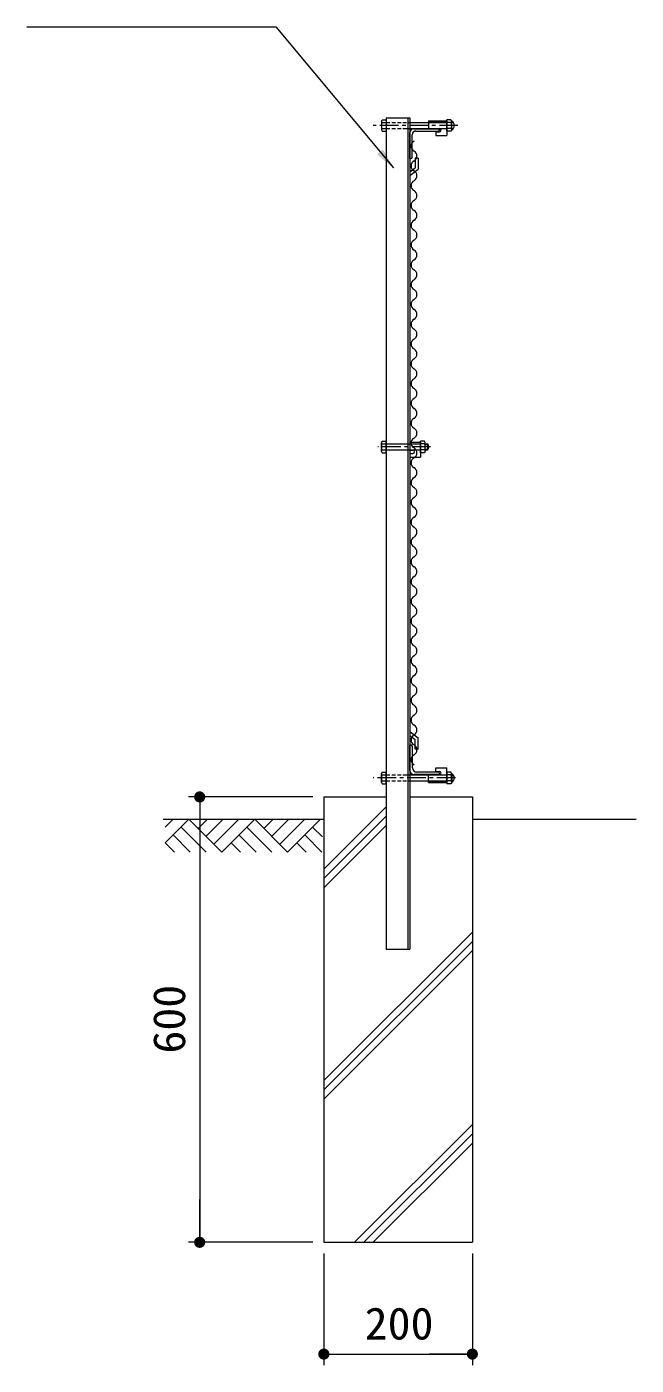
# Model space of a CAD drawing. Units: millimetres at full size. Extents: x -4455 to 4455, y -3150 to 3150.
# Drawn here: x 55 to 876, y -455 to 1348 of the extents above; entities that cross this region are included whole.
import ezdxf
from ezdxf.enums import TextEntityAlignment as Align

# ---------------------------------------------------------------- set-up
doc = ezdxf.new("R2010")
doc.units = ezdxf.units.MM
doc.header["$LTSCALE"] = 20
for name, pattern in [('DASHED', [7.5, 6, -1.5]), ('USER2', [2, 1.25, -0.25, 0.25, -0.25]), ('USER3', [0.375, 0.25, -0.125])]:
    doc.linetypes.add(name, pattern=pattern)
for name, color, linetype, lineweight in [('0-0_1部材', 3, 'Continuous', 18), ('0-3_SUNPOU', 1, 'Continuous', 18), ('0-4_6文字', 3, 'Continuous', 18), ('0-5_5寸法', 1, 'Continuous', 18), ('0-6_GL', 7, 'Continuous', 18), ('0-7_8部品', 3, 'Continuous', 18), ('0-8_4基礎', 4, 'Continuous', 18), ('0-9_AMI', 3, 'Continuous', 18), ('0-A_0', 1, 'Continuous', 18)]:
    doc.layers.add(name, color=color, linetype=linetype, lineweight=lineweight)
doc.styles.add('ＭＳ ゴシック', font='')
doc.styles.get('ＭＳ ゴシック').set_extended_font_data('MS Gothic')

# ---------------------------------------------------------------- blocks, each defined once
blk = doc.blocks.new('NAMIX13')
at = {"layer": '0-9_AMI'}
for centre, start, end in [((-71.1, -133.3), 298.07249, 61.92751), ((71.1, -400), 118.07249, 241.92751), ((-71.1, -666.7), 298.07249, 61.92751), ((71.1, -933.3), 118.07249, 241.92751), ((-71.1, -1200), 298.07249, 61.92751), ((71.1, -1466.7), 118.07249, 241.92751), ((-71.1, -1733.3), 298.07249, 61.92751), ((71.1, -2000), 118.07249, 241.92751), ((-71.1, -2266.7), 298.07249, 61.92751), ((71.1, -2533.3), 118.07249, 241.92751), ((-71.1, -2800), 298.07249, 61.92751), ((71.1, -3066.7), 118.07249, 241.92751), ((-71.1, -3333.3), 298.07249, 61.92751), ((71.1, -3600), 118.07249, 241.92751), ((-71.1, -3866.7), 298.07249, 61.92751), ((71.1, -4133.3), 118.07249, 241.92751), ((-71.1, -4400), 298.07249, 61.92751), ((71.1, -4666.7), 118.07249, 241.92751), ((-71.1, -4933.3), 298.07249, 61.92751), ((71.1, -5200), 118.07249, 241.92751), ((-71.1, -5466.7), 298.07249, 61.92751), ((71.1, -5733.3), 118.07249, 241.92751)]:
    blk.add_arc(centre, 151.1, start, end, dxfattribs=at)
blk = doc.blocks.new('M1')
at = {"layer": '0-3_SUNPOU'}
blk.add_line((-5, 0), (-38.58, 0), dxfattribs=at)
for points in [[(0, 0), (-5, 0), (-4.96, 0.63)], [(0, 0), (-4.96, -0.63), (-5, 0)], [(0, 0), (-4.96, 0.63), (-4.84, 1.24)], [(0, 0), (-4.84, -1.24), (-4.96, -0.63)], [(0, 0), (-4.84, 1.24), (-4.65, 1.84)], [(0, 0), (-4.65, -1.84), (-4.84, -1.24)], [(0, 0), (-4.65, 1.84), (-4.38, 2.41)], [(0, 0), (-4.38, -2.41), (-4.65, -1.84)], [(0, 0), (-4.38, 2.41), (-4.05, 2.94)], [(0, 0), (-4.05, -2.94), (-4.38, -2.41)], [(0, 0), (-4.05, 2.94), (-3.64, 3.42)], [(0, 0), (-3.64, -3.42), (-4.05, -2.94)], [(0, 0), (-3.64, 3.42), (-3.19, 3.85)], [(0, 0), (-3.19, -3.85), (-3.64, -3.42)], [(0, 0), (-3.19, 3.85), (-2.68, 4.22)], [(0, 0), (-2.68, -4.22), (-3.19, -3.85)], [(0, 0), (-2.68, 4.22), (-2.13, 4.52)], [(0, 0), (-2.13, -4.52), (-2.68, -4.22)], [(0, 0), (-2.13, 4.52), (-1.55, 4.76)], [(0, 0), (-1.55, -4.76), (-2.13, -4.52)], [(0, 0), (-1.55, 4.76), (-0.94, 4.91)], [(0, 0), (-0.94, -4.91), (-1.55, -4.76)], [(0, 0), (-0.94, 4.91), (-0.31, 4.99)], [(0, 0), (-0.31, -4.99), (-0.94, -4.91)], [(0, 0), (-0.31, 4.99), (0.31, 4.99)], [(0, 0), (0.31, -4.99), (-0.31, -4.99)], [(0, 0), (0.31, 4.99), (0.94, 4.91)], [(0, 0), (0.94, 4.91), (1.55, 4.76)], [(0, 0), (1.55, 4.76), (2.13, 4.52)], [(0, 0), (2.13, 4.52), (2.68, 4.22)], [(0, 0), (2.68, 4.22), (3.19, 3.85)], [(0, 0), (3.19, 3.85), (3.64, 3.42)], [(0, 0), (3.64, 3.42), (4.05, 2.94)], [(0, 0), (4.05, 2.94), (4.38, 2.41)], [(0, 0), (4.38, 2.41), (4.65, 1.84)], [(0, 0), (4.65, 1.84), (4.84, 1.24)], [(0, 0), (4.84, 1.24), (4.96, 0.63)], [(0, 0), (4.96, 0.63), (5, 0)], [(0, 0), (0.94, -4.91), (0.31, -4.99)], [(0, 0), (1.55, -4.76), (0.94, -4.91)], [(0, 0), (2.13, -4.52), (1.55, -4.76)], [(0, 0), (2.68, -4.22), (2.13, -4.52)], [(0, 0), (3.19, -3.85), (2.68, -4.22)], [(0, 0), (3.64, -3.42), (3.19, -3.85)], [(0, 0), (4.05, -2.94), (3.64, -3.42)], [(0, 0), (4.38, -2.41), (4.05, -2.94)], [(0, 0), (4.65, -1.84), (4.38, -2.41)], [(0, 0), (4.84, -1.24), (4.65, -1.84)], [(0, 0), (4.96, -0.63), (4.84, -1.24)], [(0, 0), (5, 0), (4.96, -0.63)]]:
    blk.add_solid(points, dxfattribs=at)
blk = doc.blocks.new('GL-マーク')
at = {"layer": '0-A_0'}
for p, q in [((-278.75, -14.14), (-264.61, 0)), ((-278.75, -42.43), (-236.32, 0)), ((-236.32, 0), (-177.24, -59.08)), ((-203.01, 0), (-219.67, -16.66)), ((-174.73, 0), (-205.53, -30.8)), ((-146.45, 0), (-191.38, -44.94)), ((-118.16, 0), (-177.24, -59.08)), ((-118.16, 0), (-59.08, -59.08)), ((-84.85, 0), (-101.51, -16.65)), ((-56.57, 0), (-87.36, -30.8)), ((-28.28, 0), (-73.22, -44.94)), ((0, 0), (-59.08, -59.08)), ((-250.46, -14.14), (-205.53, -59.08)), ((-132.3, -14.14), (-87.37, -59.08)), ((3.33, -31.61), (-14.14, -14.14)), ((-278.75, -42.43), (-262.09, -59.08)), ((-264.61, -28.28), (-233.81, -59.08)), ((-160.59, -42.43), (-143.93, -59.08)), ((-146.44, -28.28), (-115.65, -59.08)), ((-25.77, -59.08), (-42.43, -42.43)), ((2.51, -59.08), (-28.28, -28.28))]:
    blk.add_line(p, q, dxfattribs=at)

msp = doc.modelspace()

# ---------------------------------------------------------------- linework, layer by layer
at = {"layer": '0-0_1部材', "color": 7}
for p, q in [((539.46, 1225.18), (539.46, 105.18)), ((539.46, 1225.18), (571.46, 1225.18)), ((571.46, 1225.18), (571.46, 1090.88)), ((571.46, 1215.71), (571.46, 1090.88)), ((576.46, 1210.18), (611.46, 1210.18)), ((578.96, 1210.18), (603.96, 1210.18)), ((611.46, 1210.18), (611.46, 1209.18)), ((571.46, 1170.18), (571.46, 1205.18)), ((574.46, 1172.18), (574.46, 1202.18)), ((579.46, 1207.18), (609.46, 1207.18)), ((571.46, 1170.18), (572.46, 1170.18)), ((571.46, 1152.27), (578.46, 1157.68)), ((571.46, 1147.22), (582.46, 1155.72)), ((578.46, 1170.68), (578.46, 1157.68)), ((582.46, 1170.68), (578.46, 1170.68)), ((582.46, 1170.68), (582.46, 1155.72)), ((571.46, 1100.35), (571.46, 105.18)), ((571.46, 953.42), (571.46, 385.86)), ((571.46, 398.15), (582.46, 389.65)), ((571.46, 393.09), (578.46, 387.68)), ((571.46, 345.81), (571.46, 380.18)), ((571.46, 380.18), (572.59, 380.18)), ((578.46, 374.68), (578.46, 387.68)), ((582.46, 374.68), (582.46, 389.65)), ((574.84, 349.18), (574.84, 377.93)), ((582.46, 374.68), (578.46, 374.68)), ((609.21, 343.56), (580.46, 343.56)), ((611.46, 340.18), (577.09, 340.18)), ((611.46, 340.18), (611.46, 341.31)), ((539.46, 105.18), (571.46, 105.18))]:
    msp.add_line(p, q, dxfattribs=at)
at = {"layer": '0-0_1部材'}
msp.add_line((568.46, 1225.18), (568.46, 105.18), dxfattribs=at)
at = {"layer": '0-0_1部材', "color": 7}
for centre, radius, start, end in [((576.46, 1205.18), 5, 90, 180), ((609.46, 1209.18), 2, 270, 0), ((579.46, 1202.18), 5, 90, 180), ((572.46, 1172.18), 2, 270, 0), ((572.59, 377.93), 2.25, 0, 90), ((577.09, 345.81), 5.62, 180, 270), ((580.46, 349.18), 5.62, 180, 270), ((609.21, 341.31), 2.25, 0, 90)]:
    msp.add_arc(centre, radius, start, end, dxfattribs=at)
at = {"layer": '0-4_6文字', "color": 7}
msp.add_lwpolyline([(55.4, 1347.63), (390.93, 1347.63), (549.13, 1157.6)], dxfattribs=at)
msp.add_solid([(550.41, 1156.06), (527.22, 1175.78), (535.22, 1182.45)], dxfattribs=at)
at = {"layer": '0-5_5寸法'}
for p, q in [((440.46, 310.18), (273.3, 310.18)), ((288.3, 310.18), (288.3, -289.82)), ((440.46, -289.82), (273.3, -289.82)), ((455.46, -304.82), (455.46, -455.4)), ((655.46, -304.82), (655.46, -455.4)), ((455.46, -440.4), (655.46, -440.4))]:
    msp.add_line(p, q, dxfattribs=at)
at = {"layer": '0-6_GL'}
for p, q in [((238.93, 280.18), (455.46, 280.18)), ((655.46, 280.18), (876.15, 280.18))]:
    msp.add_line(p, q, dxfattribs=at)
at = {"layer": '0-7_8部品', "color": 1, "linetype": 'USER2'}
for p, q in [((636.04, 1214.63), (521.7, 1214.63)), ((599.08, 781.61), (528.25, 781.61)), ((632.69, 335.73), (521.7, 335.73))]:
    msp.add_line(p, q, dxfattribs=at)
at = {"layer": '0-7_8部品'}
for p, q in [((533.06, 1220.55), (534.17, 1222.47)), ((533.06, 1220.55), (533.06, 1208.71)), ((533.75, 1218.63), (539.46, 1218.63)), ((533.75, 1210.63), (539.46, 1210.63)), ((534.17, 1222.47), (539.46, 1222.47)), ((539.46, 1222.47), (539.46, 1206.79)), ((566.56, 1210.63), (621.27, 1210.63)), ((571.46, 1218.63), (621.17, 1218.63)), ((596.27, 1220.95), (621.27, 1220.95)), ((596.27, 1220.95), (596.27, 1210.45)), ((596.27, 1210.45), (611.02, 1210.45)), ((621.27, 1206.79), (621.27, 1222.47)), ((621.27, 1220.95), (621.27, 1200.95)), ((626.98, 1218.63), (621.27, 1218.63)), ((626.98, 1210.63), (621.27, 1210.63)), ((627.67, 1208.71), (626.56, 1206.79)), ((627.67, 1208.71), (627.67, 1220.55)), ((606.27, 1205.95), (611.02, 1205.95)), ((606.27, 1205.95), (606.27, 1200.95)), ((606.27, 1200.95), (621.27, 1200.95)), ((626.56, 1206.79), (621.27, 1206.79)), ((533.06, 787.53), (534.17, 789.45)), ((533.06, 775.69), (533.06, 787.53)), ((533.75, 785.61), (539.46, 785.61)), ((533.75, 777.61), (539.46, 777.61)), ((534.17, 789.45), (539.46, 789.45)), ((539.46, 773.77), (539.46, 789.45)), ((571.46, 787.93), (571.46, 777.43)), ((571.46, 787.93), (585.66, 787.93)), ((571.46, 777.43), (575.41, 777.43)), ((585.66, 773.77), (585.66, 789.45)), ((585.66, 787.93), (585.66, 767.93)), ((591.37, 785.61), (585.66, 785.61)), ((591.37, 777.61), (585.66, 777.61)), ((592.06, 775.69), (590.95, 773.77)), ((592.06, 775.69), (592.06, 787.53)), ((592.06, 785.61), (595.61, 785.61)), ((592.06, 784.81), (596.02, 784.81)), ((592.06, 778.41), (596.02, 778.41)), ((592.06, 777.61), (595.61, 777.61)), ((595.61, 777.61), (595.61, 785.61)), ((571.46, 772.93), (575.41, 772.93)), ((571.46, 772.93), (571.46, 767.93)), ((571.46, 767.93), (585.66, 767.93)), ((590.95, 773.77), (585.66, 773.77)), ((533.06, 341.65), (534.17, 343.57)), ((534.17, 343.57), (539.46, 343.57)), ((539.46, 327.89), (539.46, 343.57)), ((606.27, 349.41), (621.27, 349.41)), ((606.27, 344.41), (606.27, 349.41)), ((606.27, 344.41), (611.02, 344.41)), ((621.27, 329.41), (621.27, 349.41)), ((621.27, 343.57), (621.27, 327.89)), ((533.06, 329.81), (533.06, 341.65)), ((533.75, 339.73), (539.46, 339.73)), ((533.75, 331.73), (539.46, 331.73)), ((566.56, 339.73), (621.27, 339.73)), ((571.46, 331.73), (621.17, 331.73)), ((596.27, 339.91), (611.02, 339.91)), ((596.27, 329.41), (596.27, 339.91)), ((596.27, 329.41), (621.27, 329.41)), ((626.98, 339.73), (621.27, 339.73)), ((626.98, 331.73), (621.27, 331.73)), ((626.56, 327.89), (621.27, 327.89)), ((627.67, 329.81), (626.56, 327.89)), ((627.67, 341.65), (627.67, 329.81))]:
    msp.add_line(p, q, dxfattribs=at)
at = {"layer": '0-7_8部品', "linetype": 'USER3'}
for p, q in [((539.46, 1218.63), (571.46, 1218.63)), ((539.46, 1210.63), (571.46, 1210.63)), ((539.46, 339.73), (571.46, 339.73)), ((539.46, 331.73), (571.46, 331.73))]:
    msp.add_line(p, q, dxfattribs=at)
at = {"layer": '0-7_8部品', "linetype": 'DASHED'}
for p, q in [((596.27, 1218.95), (621.27, 1218.95)), ((539.46, 785.61), (585.66, 785.61)), ((539.46, 777.61), (585.66, 777.61)), ((596.27, 331.41), (621.27, 331.41))]:
    msp.add_line(p, q, dxfattribs=at)
at = {"layer": '0-7_8部品'}
for points in [[(533.06, 1208.71), (534.17, 1206.79), (539.46, 1206.79)], [(627.67, 1220.55), (626.56, 1222.47), (621.27, 1222.47)], [(533.06, 775.69), (534.17, 773.77), (539.46, 773.77)], [(592.06, 787.53), (590.95, 789.45), (585.66, 789.45)], [(627.67, 341.65), (626.56, 343.57), (621.27, 343.57)], [(533.06, 329.81), (534.17, 327.89), (539.46, 327.89)]]:
    msp.add_lwpolyline(points, dxfattribs=at)
for centre, radius, start, end in [((536.09, 1220.55), 3.03, 180, 219.3382), ((545.06, 1214.63), 12, 160.52878, 199.47122), ((536.09, 1208.71), 3.03, 140.6618, 180), ((611.02, 1208.2), 2.25, 270, 90), ((624.64, 1220.55), 3.03, 320.6618, 0), ((615.67, 1214.63), 12, 340.52878, 19.47122), ((624.64, 1208.71), 3.03, 0, 39.3382), ((624.52, 1214.63), 6.71, 298.05542, 61.94458), ((536.09, 787.53), 3.03, 180, 219.3382), ((545.06, 781.61), 12, 160.52878, 199.47122), ((536.09, 775.69), 3.03, 140.6618, 180), ((575.41, 775.18), 2.25, 270, 90), ((589.03, 787.53), 3.03, 320.6618, 0), ((580.06, 781.61), 12, 340.52878, 19.47122), ((589.03, 775.69), 3.03, 0, 39.3382), ((588.69, 781.61), 8, 330, 30), ((611.02, 342.16), 2.25, 270, 90), ((536.09, 341.65), 3.03, 180, 219.3382), ((545.06, 335.73), 12, 160.52878, 199.47122), ((536.09, 329.81), 3.03, 140.6618, 180), ((624.64, 341.65), 3.03, 320.6618, 0), ((615.67, 335.73), 12, 340.52878, 19.47122), ((624.64, 329.81), 3.03, 0, 39.3382), ((624.52, 335.73), 6.71, 298.05542, 61.94458)]:
    msp.add_arc(centre, radius, start, end, dxfattribs=at)
at = {"layer": '0-8_4基礎', "color": 7}
for p, q in [((455.46, 310.18), (539.46, 310.18)), ((571.46, 310.18), (655.46, 310.18)), ((655.46, 310.18), (655.46, -289.82))]:
    msp.add_line(p, q, dxfattribs=at)
at = {"layer": '0-8_4基礎'}
for p, q in [((455.46, 212.69), (539.46, 296.69)), ((455.46, 200.19), (539.46, 284.19)), ((455.46, 187.69), (539.46, 271.69)), ((455.46, -71.91), (655.46, 128.09)), ((455.46, -84.41), (655.46, 115.59)), ((455.46, -96.91), (655.46, 103.09)), ((496.85, -289.82), (655.46, -131.21)), ((509.35, -289.82), (655.46, -143.71)), ((521.85, -289.82), (655.46, -156.21))]:
    msp.add_line(p, q, dxfattribs=at)
at = {"layer": '0-8_4基礎', "color": 7}
msp.add_lwpolyline([(455.46, 310.18), (455.46, -289.82), (655.46, -289.82)], dxfattribs=at)
at = {"layer": '0-9_AMI'}
for centre, start, end in [((580.46, 1186.91), 118.07249, 241.92751), ((573.35, 1173.58), 298.07249, 61.92751), ((580.46, 1160.24), 118.07249, 241.92751), ((580.46, 1133.58), 118.07249, 241.92751), ((573.35, 1146.91), 298.07249, 61.92751), ((580.46, 520.24), 118.07249, 241.92751), ((573.35, 533.58), 298.07249, 61.92751), ((573.35, 506.91), 298.07249, 61.92751), ((580.46, 493.58), 118.07249, 241.92751), ((573.35, 480.24), 298.07249, 61.92751), ((580.46, 466.91), 118.07249, 241.92751), ((573.35, 453.58), 298.07249, 61.92751), ((580.46, 440.24), 118.07249, 241.92751), ((573.35, 426.91), 298.07249, 61.92751), ((580.46, 413.58), 118.07249, 241.92751), ((573.35, 400.24), 298.07249, 61.92751), ((580.46, 386.91), 118.07249, 241.92751), ((573.35, 373.58), 298.07249, 61.92751), ((580.46, 360.24), 118.07249, 241.92751)]:
    msp.add_arc(centre, 7.56, start, end, dxfattribs=at)

# ---------------------------------------------------------------- block references
at = {"layer": '0-0_1部材', "xscale": 0.05, "yscale": 0.05}
for p in [(576.9, 1126.91), (576.9, 833.58)]:
    msp.add_blockref('NAMIX13', p, dxfattribs=at)
at = {"layer": '0-5_5寸法', "xscale": 1.5, "yscale": 1.5}
for p, rotation in [((288.3, 310.18), 90), ((288.3, -289.82), 270), ((455.46, -440.4), 180)]:
    msp.add_blockref('M1', p, dxfattribs=dict(at, rotation=rotation))
msp.add_blockref('M1', (655.46, -440.4), dxfattribs=at)
at = {"layer": '0-6_GL', "xscale": 0.75, "yscale": 0.75}
msp.add_blockref('GL-マーク', (450.96, 280.18), dxfattribs=at)

# ---------------------------------------------------------------- texts
at = {"layer": '0-5_5寸法', "color": 3, "style": 'ＭＳ ゴシック', "width": 1.05}
msp.add_text('600', height=43.26, rotation=90, dxfattribs=at).set_placement((281.62, -35.57), align=Align.BOTTOM_LEFT)
msp.add_text('200', height=43.26, dxfattribs=at).set_placement((510.46, -433.72), align=Align.BOTTOM_LEFT)

doc.saveas('drawing.dxf')
